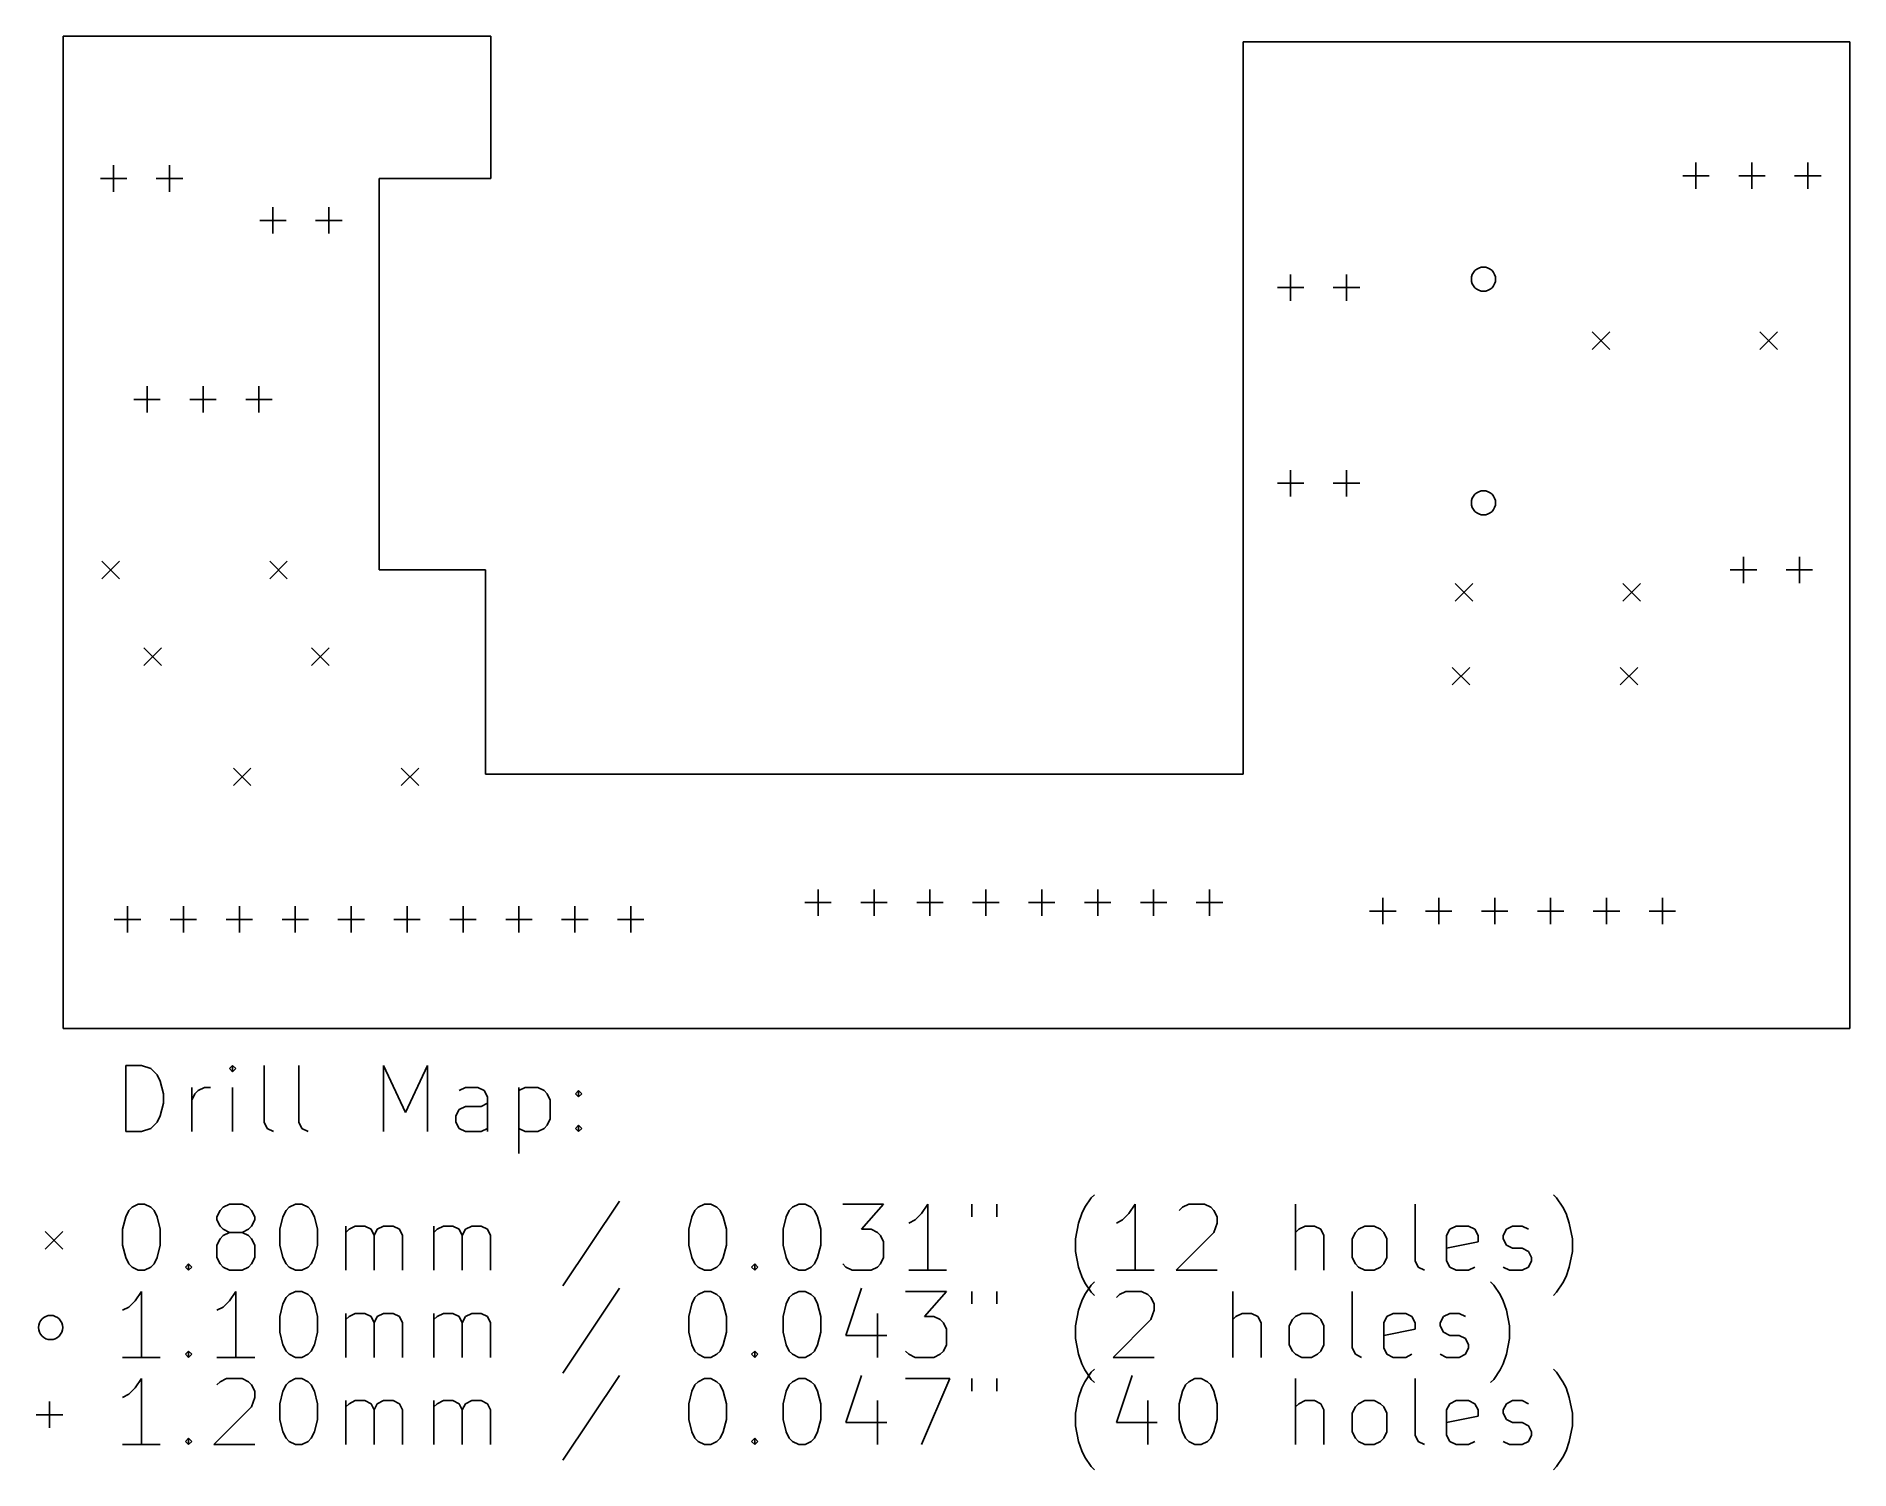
# Model space of a CAD drawing. Extents: x 68.9 to 151.3, y -125.7 to -60.6.
import ezdxf

# ---------------------------------------------------------------- set-up
doc = ezdxf.new("R2010")
doc.units = 0
doc.layers.add('BLACK', color=7, linetype='CONTINUOUS')

msp = doc.modelspace()

# ---------------------------------------------------------------- linework, layer by layer
at = {"layer": 'BLACK', "linetype": 'CONTINUOUS'}
for p, q in [((70.104, -60.595), (70.104, -105.664)), ((89.535, -60.595), (70.104, -60.595)), ((89.535, -67.056), (89.535, -60.595)), ((123.698, -60.849), (151.257, -60.849)), ((123.698, -60.849), (123.698, -94.107)), ((151.257, -105.664), (151.257, -60.849)), ((72.39, -66.456), (72.39, -67.656)), ((74.93, -66.456), (74.93, -67.656)), ((144.272, -66.329), (144.272, -67.529)), ((146.812, -66.329), (146.812, -67.529)), ((149.352, -66.329), (149.352, -67.529)), ((71.79, -67.056), (72.99, -67.056)), ((74.33, -67.056), (75.53, -67.056)), ((84.455, -67.056), (89.535, -67.056)), ((84.455, -84.836), (84.455, -67.056)), ((143.672, -66.929), (144.872, -66.929)), ((146.212, -66.929), (147.412, -66.929)), ((148.752, -66.929), (149.952, -66.929)), ((79.629, -68.361), (79.629, -69.561)), ((82.169, -68.361), (82.169, -69.561)), ((79.029, -68.961), (80.229, -68.961)), ((81.569, -68.961), (82.769, -68.961)), ((125.857, -71.409), (125.857, -72.609)), ((128.397, -71.409), (128.397, -72.609)), ((125.257, -72.009), (126.457, -72.009)), ((127.797, -72.009), (128.997, -72.009)), ((139.554, -74.022), (140.354, -74.822)), ((140.354, -74.022), (139.554, -74.822)), ((147.174, -74.022), (147.974, -74.822)), ((147.974, -74.022), (147.174, -74.822)), ((73.914, -76.489), (73.914, -77.689)), ((76.454, -76.489), (76.454, -77.689)), ((78.994, -76.489), (78.994, -77.689)), ((73.314, -77.089), (74.514, -77.089)), ((75.854, -77.089), (77.054, -77.089)), ((78.394, -77.089), (79.594, -77.089)), ((125.857, -80.299), (125.857, -81.499)), ((128.397, -80.299), (128.397, -81.499)), ((125.257, -80.899), (126.457, -80.899)), ((127.797, -80.899), (128.997, -80.899)), ((71.863, -84.436), (72.663, -85.236)), ((72.663, -84.436), (71.863, -85.236)), ((79.483, -84.436), (80.283, -85.236)), ((80.283, -84.436), (79.483, -85.236)), ((89.281, -84.836), (84.455, -84.836)), ((89.281, -94.107), (89.281, -84.836)), ((145.831, -84.836), (147.031, -84.836)), ((146.431, -84.236), (146.431, -85.436)), ((148.371, -84.836), (149.571, -84.836)), ((148.971, -84.236), (148.971, -85.436)), ((133.331, -85.452), (134.131, -86.252)), ((134.131, -85.452), (133.331, -86.252)), ((140.951, -85.452), (141.751, -86.252)), ((141.751, -85.452), (140.951, -86.252)), ((73.768, -88.373), (74.568, -89.173)), ((74.568, -88.373), (73.768, -89.173)), ((81.388, -88.373), (82.188, -89.173)), ((82.188, -88.373), (81.388, -89.173)), ((133.204, -89.262), (134.004, -90.062)), ((134.004, -89.262), (133.204, -90.062)), ((140.824, -89.262), (141.624, -90.062)), ((141.624, -89.262), (140.824, -90.062)), ((77.832, -93.834), (78.632, -94.634)), ((78.632, -93.834), (77.832, -94.634)), ((85.452, -93.834), (86.252, -94.634)), ((86.252, -93.834), (85.452, -94.634)), ((123.698, -94.107), (89.281, -94.107)), ((104.394, -99.349), (104.394, -100.549)), ((106.934, -99.349), (106.934, -100.549)), ((109.474, -99.349), (109.474, -100.549)), ((112.014, -99.349), (112.014, -100.549)), ((114.554, -99.349), (114.554, -100.549)), ((117.094, -99.349), (117.094, -100.549)), ((119.634, -99.349), (119.634, -100.549)), ((122.174, -99.349), (122.174, -100.549)), ((73.025, -100.111), (73.025, -101.311)), ((75.565, -100.111), (75.565, -101.311)), ((78.105, -100.111), (78.105, -101.311)), ((80.645, -100.111), (80.645, -101.311)), ((83.185, -100.111), (83.185, -101.311)), ((85.725, -100.111), (85.725, -101.311)), ((88.265, -100.111), (88.265, -101.311)), ((90.805, -100.111), (90.805, -101.311)), ((93.345, -100.111), (93.345, -101.311)), ((95.885, -100.111), (95.885, -101.311)), ((103.794, -99.949), (104.994, -99.949)), ((106.334, -99.949), (107.534, -99.949)), ((108.874, -99.949), (110.074, -99.949)), ((111.414, -99.949), (112.614, -99.949)), ((113.954, -99.949), (115.154, -99.949)), ((116.494, -99.949), (117.694, -99.949)), ((119.034, -99.949), (120.234, -99.949)), ((121.574, -99.949), (122.774, -99.949)), ((129.448, -100.33), (130.648, -100.33)), ((130.048, -99.73), (130.048, -100.93)), ((131.988, -100.33), (133.188, -100.33)), ((132.588, -99.73), (132.588, -100.93)), ((134.528, -100.33), (135.728, -100.33)), ((135.128, -99.73), (135.128, -100.93)), ((137.068, -100.33), (138.268, -100.33)), ((137.668, -99.73), (137.668, -100.93)), ((139.608, -100.33), (140.808, -100.33)), ((140.208, -99.73), (140.208, -100.93)), ((142.148, -100.33), (143.348, -100.33)), ((142.748, -99.73), (142.748, -100.93)), ((72.425, -100.711), (73.625, -100.711)), ((74.965, -100.711), (76.165, -100.711)), ((77.505, -100.711), (78.705, -100.711)), ((80.045, -100.711), (81.245, -100.711)), ((82.585, -100.711), (83.785, -100.711)), ((85.125, -100.711), (86.325, -100.711)), ((87.665, -100.711), (88.865, -100.711)), ((90.205, -100.711), (91.405, -100.711)), ((92.745, -100.711), (93.945, -100.711)), ((95.285, -100.711), (96.485, -100.711)), ((70.104, -105.664), (151.257, -105.664)), ((72.9433, -110.346), (72.9433, -107.346)), ((72.9433, -107.346), (73.6576, -107.346)), ((73.6576, -107.346), (74.0861, -107.489)), ((74.0861, -107.489), (74.3719, -107.775)), ((74.3719, -107.775), (74.5147, -108.06)), ((77.8004, -107.346), (77.6576, -107.489)), ((77.6576, -107.489), (77.8004, -107.632)), ((77.9433, -107.489), (77.8004, -107.346)), ((77.8004, -107.346), (77.8004, -107.632)), ((77.8004, -107.632), (77.9433, -107.489)), ((79.229, -109.918), (79.229, -107.346)), ((80.8004, -109.918), (80.8004, -107.346)), ((84.6576, -110.346), (84.6576, -107.346)), ((84.6576, -107.346), (85.6576, -109.489)), ((85.6576, -109.489), (86.6576, -107.346)), ((86.6576, -107.346), (86.6576, -110.346)), ((74.5147, -108.06), (74.6576, -108.632)), ((74.6576, -108.632), (74.6576, -109.06)), ((75.9433, -110.346), (75.9433, -108.346)), ((75.9433, -108.918), (76.0861, -108.632)), ((76.0861, -108.632), (76.229, -108.489)), ((76.229, -108.489), (76.5147, -108.346)), ((76.5147, -108.346), (76.8004, -108.346)), ((77.8004, -110.346), (77.8004, -108.346)), ((88.3719, -108.346), (88.0861, -108.489)), ((88.9433, -108.346), (88.3719, -108.346)), ((89.229, -108.489), (88.9433, -108.346)), ((89.3719, -108.775), (89.229, -108.489)), ((90.8004, -108.346), (90.8004, -111.346)), ((90.8004, -108.489), (91.0861, -108.346)), ((91.0861, -108.346), (91.6576, -108.346)), ((91.6576, -108.346), (91.9433, -108.489)), ((91.9433, -108.489), (92.0861, -108.632)), ((92.0861, -108.632), (92.229, -108.918)), ((93.3719, -108.632), (93.5147, -108.489)), ((93.5147, -108.775), (93.3719, -108.632)), ((93.5147, -108.489), (93.6576, -108.632)), ((93.5147, -108.489), (93.5147, -108.775)), ((93.6576, -108.632), (93.5147, -108.775)), ((74.6576, -109.06), (74.5147, -109.632)), ((87.9433, -109.632), (88.0861, -109.346)), ((88.0861, -109.346), (88.3719, -109.203)), ((88.3719, -109.203), (89.0861, -109.203)), ((89.0861, -109.203), (89.3719, -109.06)), ((89.3719, -110.346), (89.3719, -108.775)), ((92.229, -108.918), (92.229, -109.775)), ((73.6576, -110.346), (72.9433, -110.346)), ((74.0861, -110.203), (73.6576, -110.346)), ((74.3719, -109.918), (74.0861, -110.203)), ((74.5147, -109.632), (74.3719, -109.918)), ((79.3719, -110.203), (79.229, -109.918)), ((79.6576, -110.346), (79.3719, -110.203)), ((80.9433, -110.203), (80.8004, -109.918)), ((81.229, -110.346), (80.9433, -110.203)), ((87.9433, -109.918), (87.9433, -109.632)), ((88.0861, -110.203), (87.9433, -109.918)), ((88.3719, -110.346), (88.0861, -110.203)), ((89.0861, -110.346), (88.3719, -110.346)), ((89.3719, -110.203), (89.0861, -110.346)), ((91.0861, -110.346), (90.8004, -110.203)), ((91.6576, -110.346), (91.0861, -110.346)), ((91.9433, -110.203), (91.6576, -110.346)), ((92.0861, -110.06), (91.9433, -110.203)), ((92.229, -109.775), (92.0861, -110.06)), ((93.3719, -110.203), (93.5147, -110.06)), ((93.5147, -110.346), (93.3719, -110.203)), ((93.5147, -110.06), (93.6576, -110.203)), ((93.5147, -110.06), (93.5147, -110.346)), ((93.6576, -110.203), (93.5147, -110.346)), ((73.229, -113.789), (73.5147, -113.646)), ((73.5147, -113.646), (73.8004, -113.646)), ((73.8004, -113.646), (74.0861, -113.789)), ((77.3719, -113.789), (77.6576, -113.646)), ((77.6576, -113.646), (78.229, -113.646)), ((78.229, -113.646), (78.5147, -113.789)), ((80.3719, -113.789), (80.6576, -113.646)), ((80.6576, -113.646), (80.9433, -113.646)), ((80.9433, -113.646), (81.229, -113.789)), ((95.3719, -113.503), (92.8004, -117.36)), ((98.9433, -113.789), (99.229, -113.646)), ((99.229, -113.646), (99.5147, -113.646)), ((99.5147, -113.646), (99.8004, -113.789)), ((103.229, -113.789), (103.515, -113.646)), ((103.515, -113.646), (103.8, -113.646)), ((103.8, -113.646), (104.086, -113.789)), ((105.515, -113.646), (107.372, -113.646)), ((107.372, -113.646), (106.372, -114.789)), ((109.372, -113.646), (109.086, -114.075)), ((109.372, -116.646), (109.372, -113.646)), ((111.372, -113.646), (111.372, -114.218)), ((112.515, -113.646), (112.515, -114.218)), ((116.515, -113.789), (116.8, -113.36)), ((116.8, -113.36), (116.943, -113.218)), ((118.8, -113.646), (118.515, -114.075)), ((118.8, -116.646), (118.8, -113.646)), ((120.943, -113.789), (121.229, -113.646)), ((121.229, -113.646), (121.943, -113.646)), ((121.943, -113.646), (122.229, -113.789)), ((126.086, -116.646), (126.086, -113.646)), ((131.515, -116.218), (131.515, -113.646)), ((137.943, -113.36), (137.8, -113.218)), ((138.229, -113.789), (137.943, -113.36)), ((72.8004, -114.789), (72.9433, -114.218)), ((72.9433, -114.218), (73.0861, -113.932)), ((73.0861, -113.932), (73.229, -113.789)), ((74.0861, -113.789), (74.229, -113.932)), ((74.229, -113.932), (74.3719, -114.218)), ((74.3719, -114.218), (74.5147, -114.789)), ((77.0861, -114.218), (77.229, -113.932)), ((77.0861, -114.36), (77.0861, -114.218)), ((77.229, -114.646), (77.0861, -114.36)), ((77.229, -113.932), (77.3719, -113.789)), ((78.5147, -113.789), (78.6576, -113.932)), ((78.6576, -113.932), (78.8004, -114.218)), ((78.8004, -114.36), (78.6576, -114.646)), ((78.8004, -114.218), (78.8004, -114.36)), ((79.9433, -114.789), (80.0861, -114.218)), ((80.0861, -114.218), (80.229, -113.932)), ((80.229, -113.932), (80.3719, -113.789)), ((81.229, -113.789), (81.3719, -113.932)), ((81.3719, -113.932), (81.5147, -114.218)), ((81.5147, -114.218), (81.6576, -114.789)), ((98.5147, -114.789), (98.6576, -114.218)), ((98.6576, -114.218), (98.8004, -113.932)), ((98.8004, -113.932), (98.9433, -113.789)), ((99.8004, -113.789), (99.9433, -113.932)), ((99.9433, -113.932), (100.086, -114.218)), ((100.086, -114.218), (100.229, -114.789)), ((102.8, -114.789), (102.943, -114.218)), ((102.943, -114.218), (103.086, -113.932)), ((103.086, -113.932), (103.229, -113.789)), ((104.086, -113.789), (104.229, -113.932)), ((104.229, -113.932), (104.372, -114.218)), ((104.372, -114.218), (104.515, -114.789)), ((108.8, -114.36), (108.515, -114.503)), ((109.086, -114.075), (108.8, -114.36)), ((116.086, -115.218), (116.229, -114.503)), ((116.229, -114.503), (116.372, -114.075)), ((116.372, -114.075), (116.515, -113.789)), ((118.229, -114.36), (117.943, -114.503)), ((118.515, -114.075), (118.229, -114.36)), ((120.8, -113.932), (120.943, -113.789)), ((122.229, -113.789), (122.372, -113.932)), ((122.372, -113.932), (122.515, -114.218)), ((122.515, -114.503), (122.372, -114.932)), ((122.515, -114.218), (122.515, -114.503)), ((138.372, -114.075), (138.229, -113.789)), ((138.515, -114.503), (138.372, -114.075)), ((138.658, -115.218), (138.515, -114.503)), ((69.279, -114.889), (70.079, -115.689)), ((70.079, -114.889), (69.279, -115.689)), ((72.8004, -115.503), (72.8004, -114.789)), ((74.5147, -114.789), (74.5147, -115.503)), ((77.229, -115.218), (77.0861, -115.503)), ((77.3719, -114.789), (77.229, -114.646)), ((77.3719, -115.075), (77.229, -115.218)), ((77.6576, -114.932), (77.3719, -114.789)), ((77.6576, -114.932), (77.3719, -115.075)), ((78.229, -114.932), (77.6576, -114.932)), ((78.5147, -114.789), (78.229, -114.932)), ((78.5147, -115.075), (78.229, -114.932)), ((78.6576, -114.646), (78.5147, -114.789)), ((78.6576, -115.218), (78.5147, -115.075)), ((78.8004, -115.503), (78.6576, -115.218)), ((79.9433, -115.503), (79.9433, -114.789)), ((81.6576, -114.789), (81.6576, -115.503)), ((82.9433, -116.646), (82.9433, -114.646)), ((82.9433, -114.932), (83.0861, -114.789)), ((83.0861, -114.789), (83.3719, -114.646)), ((83.3719, -114.646), (83.8004, -114.646)), ((83.8004, -114.646), (84.0861, -114.789)), ((84.0861, -114.789), (84.229, -115.075)), ((84.229, -115.075), (84.3719, -114.789)), ((84.229, -115.075), (84.229, -116.646)), ((84.3719, -114.789), (84.6576, -114.646)), ((84.6576, -114.646), (85.0861, -114.646)), ((85.0861, -114.646), (85.3719, -114.789)), ((85.3719, -114.789), (85.5147, -115.075)), ((85.5147, -115.075), (85.5147, -116.646)), ((86.9433, -116.646), (86.9433, -114.646)), ((86.9433, -114.932), (87.0861, -114.789)), ((87.0861, -114.789), (87.3719, -114.646)), ((87.3719, -114.646), (87.8004, -114.646)), ((87.8004, -114.646), (88.0861, -114.789)), ((88.0861, -114.789), (88.229, -115.075)), ((88.229, -115.075), (88.3719, -114.789)), ((88.229, -115.075), (88.229, -116.646)), ((88.3719, -114.789), (88.6576, -114.646)), ((88.6576, -114.646), (89.0861, -114.646)), ((89.0861, -114.646), (89.3719, -114.789)), ((89.3719, -114.789), (89.5147, -115.075)), ((89.5147, -115.075), (89.5147, -116.646)), ((98.5147, -115.503), (98.5147, -114.789)), ((100.229, -114.789), (100.229, -115.503)), ((102.8, -115.503), (102.8, -114.789)), ((104.515, -114.789), (104.515, -115.503)), ((106.372, -114.789), (106.8, -114.789)), ((106.8, -114.789), (107.086, -114.932)), ((107.086, -114.932), (107.229, -115.075)), ((107.229, -115.075), (107.372, -115.36)), ((116.086, -115.789), (116.086, -115.218)), ((122.372, -114.932), (120.658, -116.646)), ((126.229, -114.789), (126.086, -114.932)), ((126.515, -114.646), (126.229, -114.789)), ((126.943, -114.646), (126.515, -114.646)), ((127.229, -114.789), (126.943, -114.646)), ((127.372, -115.075), (127.229, -114.789)), ((127.372, -116.646), (127.372, -115.075)), ((128.658, -115.218), (128.8, -114.932)), ((128.658, -116.075), (128.658, -115.218)), ((128.8, -114.932), (128.943, -114.789)), ((128.943, -114.789), (129.229, -114.646)), ((129.229, -114.646), (129.658, -114.646)), ((129.658, -114.646), (129.943, -114.789)), ((129.943, -114.789), (130.086, -114.932)), ((130.086, -114.932), (130.229, -115.218)), ((130.229, -115.218), (130.229, -116.075)), ((132.943, -115.075), (133.086, -114.789)), ((132.943, -116.218), (132.943, -115.075)), ((133.086, -114.789), (133.372, -114.646)), ((133.372, -114.646), (133.943, -114.646)), ((133.943, -114.646), (134.229, -114.789)), ((134.229, -114.789), (134.372, -115.075)), ((134.372, -115.075), (134.372, -115.36)), ((135.515, -115.075), (135.658, -114.789)), ((135.515, -115.218), (135.515, -115.075)), ((135.658, -115.503), (135.515, -115.218)), ((135.658, -114.789), (135.943, -114.646)), ((135.943, -114.646), (136.372, -114.646)), ((136.372, -114.646), (136.658, -114.789)), ((138.658, -115.789), (138.658, -115.218)), ((72.9433, -116.075), (72.8004, -115.503)), ((73.0861, -116.36), (72.9433, -116.075)), ((74.3719, -116.075), (74.229, -116.36)), ((74.5147, -115.503), (74.3719, -116.075)), ((77.0861, -115.503), (77.0861, -116.075)), ((77.0861, -116.075), (77.229, -116.36)), ((78.6576, -116.36), (78.8004, -116.075)), ((78.8004, -116.075), (78.8004, -115.503)), ((80.0861, -116.075), (79.9433, -115.503)), ((80.229, -116.36), (80.0861, -116.075)), ((81.5147, -116.075), (81.3719, -116.36)), ((81.6576, -115.503), (81.5147, -116.075)), ((98.6576, -116.075), (98.5147, -115.503)), ((98.8004, -116.36), (98.6576, -116.075)), ((100.086, -116.075), (99.9433, -116.36)), ((100.229, -115.503), (100.086, -116.075)), ((102.943, -116.075), (102.8, -115.503)), ((103.086, -116.36), (102.943, -116.075)), ((104.372, -116.075), (104.229, -116.36)), ((104.515, -115.503), (104.372, -116.075)), ((107.372, -116.075), (107.229, -116.36)), ((107.372, -115.36), (107.372, -116.075)), ((116.229, -116.503), (116.086, -115.789)), ((128.8, -116.36), (128.658, -116.075)), ((130.229, -116.075), (130.086, -116.36)), ((134.372, -115.36), (132.943, -115.646)), ((135.943, -115.646), (135.658, -115.503)), ((136.372, -115.646), (135.943, -115.646)), ((136.658, -115.789), (136.372, -115.646)), ((136.8, -116.075), (136.658, -115.789)), ((136.8, -116.218), (136.8, -116.075)), ((138.515, -116.503), (138.658, -115.789)), ((73.229, -116.503), (73.0861, -116.36)), ((73.5147, -116.646), (73.229, -116.503)), ((73.8004, -116.646), (73.5147, -116.646)), ((74.0861, -116.503), (73.8004, -116.646)), ((74.229, -116.36), (74.0861, -116.503)), ((75.6576, -116.503), (75.8004, -116.36)), ((75.8004, -116.646), (75.6576, -116.503)), ((75.8004, -116.36), (75.9433, -116.503)), ((75.8004, -116.36), (75.8004, -116.646)), ((75.9433, -116.503), (75.8004, -116.646)), ((77.229, -116.36), (77.3719, -116.503)), ((77.3719, -116.503), (77.6576, -116.646)), ((77.6576, -116.646), (78.229, -116.646)), ((78.229, -116.646), (78.5147, -116.503)), ((78.5147, -116.503), (78.6576, -116.36)), ((80.3719, -116.503), (80.229, -116.36)), ((80.6576, -116.646), (80.3719, -116.503)), ((80.9433, -116.646), (80.6576, -116.646)), ((81.229, -116.503), (80.9433, -116.646)), ((81.3719, -116.36), (81.229, -116.503)), ((98.9433, -116.503), (98.8004, -116.36)), ((99.229, -116.646), (98.9433, -116.503)), ((99.5147, -116.646), (99.229, -116.646)), ((99.8004, -116.503), (99.5147, -116.646)), ((99.9433, -116.36), (99.8004, -116.503)), ((101.372, -116.503), (101.515, -116.36)), ((101.515, -116.646), (101.372, -116.503)), ((101.515, -116.36), (101.658, -116.503)), ((101.515, -116.36), (101.515, -116.646)), ((101.658, -116.503), (101.515, -116.646)), ((103.229, -116.503), (103.086, -116.36)), ((103.515, -116.646), (103.229, -116.503)), ((103.8, -116.646), (103.515, -116.646)), ((104.086, -116.503), (103.8, -116.646)), ((104.229, -116.36), (104.086, -116.503)), ((105.658, -116.503), (105.515, -116.36)), ((105.943, -116.646), (105.658, -116.503)), ((106.8, -116.646), (105.943, -116.646)), ((107.086, -116.503), (106.8, -116.646)), ((107.229, -116.36), (107.086, -116.503)), ((110.229, -116.646), (108.515, -116.646)), ((116.372, -116.932), (116.229, -116.503)), ((116.515, -117.218), (116.372, -116.932)), ((119.658, -116.646), (117.943, -116.646)), ((120.658, -116.646), (122.515, -116.646)), ((128.943, -116.503), (128.8, -116.36)), ((129.229, -116.646), (128.943, -116.503)), ((129.658, -116.646), (129.229, -116.646)), ((129.943, -116.503), (129.658, -116.646)), ((130.086, -116.36), (129.943, -116.503)), ((131.658, -116.503), (131.515, -116.218)), ((131.943, -116.646), (131.658, -116.503)), ((133.086, -116.503), (132.943, -116.218)), ((133.372, -116.646), (133.086, -116.503)), ((133.943, -116.646), (133.372, -116.646)), ((134.229, -116.503), (133.943, -116.646)), ((135.515, -116.503), (135.8, -116.646)), ((135.8, -116.646), (136.372, -116.646)), ((136.372, -116.646), (136.658, -116.503)), ((136.658, -116.503), (136.8, -116.218)), ((138.229, -117.218), (138.372, -116.932)), ((138.372, -116.932), (138.515, -116.503)), ((73.6576, -117.606), (73.3719, -118.035)), ((73.6576, -120.606), (73.6576, -117.606)), ((77.9433, -117.606), (77.6576, -118.035)), ((77.9433, -120.606), (77.9433, -117.606)), ((80.229, -117.892), (80.3719, -117.749)), ((80.3719, -117.749), (80.6576, -117.606)), ((80.6576, -117.606), (80.9433, -117.606)), ((80.9433, -117.606), (81.229, -117.749)), ((81.229, -117.749), (81.3719, -117.892)), ((95.3719, -117.463), (92.8004, -121.32)), ((98.8004, -117.892), (98.9433, -117.749)), ((98.9433, -117.749), (99.229, -117.606)), ((99.229, -117.606), (99.5147, -117.606)), ((99.5147, -117.606), (99.8004, -117.749)), ((99.8004, -117.749), (99.9433, -117.892)), ((103.086, -117.892), (103.229, -117.749)), ((103.229, -117.749), (103.515, -117.606)), ((103.515, -117.606), (103.8, -117.606)), ((103.8, -117.606), (104.086, -117.749)), ((104.086, -117.749), (104.229, -117.892)), ((106.372, -117.463), (105.658, -119.606)), ((108.372, -117.606), (110.229, -117.606)), ((110.229, -117.606), (109.229, -118.749)), ((111.372, -117.606), (111.372, -118.178)), ((112.515, -117.606), (112.515, -118.178)), ((116.372, -118.035), (116.515, -117.749)), ((116.8, -117.646), (116.515, -117.218)), ((116.515, -117.749), (116.8, -117.32)), ((116.8, -117.32), (116.943, -117.178)), ((116.943, -117.789), (116.8, -117.646)), ((117.943, -117.892), (118.086, -117.749)), ((118.086, -117.749), (118.372, -117.606)), ((118.372, -117.606), (119.086, -117.606)), ((119.086, -117.606), (119.372, -117.749)), ((119.372, -117.749), (119.515, -117.892)), ((123.229, -120.606), (123.229, -117.606)), ((128.658, -120.178), (128.658, -117.606)), ((135.086, -117.32), (134.943, -117.178)), ((135.372, -117.749), (135.086, -117.32)), ((135.515, -118.035), (135.372, -117.749)), ((137.8, -117.789), (137.943, -117.646)), ((137.943, -117.646), (138.229, -117.218)), ((73.0861, -118.32), (72.8004, -118.463)), ((73.3719, -118.035), (73.0861, -118.32)), ((77.3719, -118.32), (77.0861, -118.463)), ((77.6576, -118.035), (77.3719, -118.32)), ((79.9433, -118.749), (80.0861, -118.178)), ((80.0861, -118.178), (80.229, -117.892)), ((81.3719, -117.892), (81.5147, -118.178)), ((81.5147, -118.178), (81.6576, -118.749)), ((82.9433, -120.606), (82.9433, -118.606)), ((83.0861, -118.749), (83.3719, -118.606)), ((83.3719, -118.606), (83.8004, -118.606)), ((83.8004, -118.606), (84.0861, -118.749)), ((84.3719, -118.749), (84.6576, -118.606)), ((84.6576, -118.606), (85.0861, -118.606)), ((85.0861, -118.606), (85.3719, -118.749)), ((86.9433, -120.606), (86.9433, -118.606)), ((87.0861, -118.749), (87.3719, -118.606)), ((87.3719, -118.606), (87.8004, -118.606)), ((87.8004, -118.606), (88.0861, -118.749)), ((88.3719, -118.749), (88.6576, -118.606)), ((88.6576, -118.606), (89.0861, -118.606)), ((89.0861, -118.606), (89.3719, -118.749)), ((98.5147, -118.749), (98.6576, -118.178)), ((98.6576, -118.178), (98.8004, -117.892)), ((99.9433, -117.892), (100.086, -118.178)), ((100.086, -118.178), (100.229, -118.749)), ((102.8, -118.749), (102.943, -118.178)), ((102.943, -118.178), (103.086, -117.892)), ((104.229, -117.892), (104.372, -118.178)), ((104.372, -118.178), (104.515, -118.749)), ((107.086, -118.606), (107.086, -120.606)), ((116.086, -119.178), (116.229, -118.463)), ((116.229, -118.463), (116.372, -118.035)), ((119.515, -117.892), (119.658, -118.178)), ((119.658, -118.463), (119.515, -118.892)), ((119.658, -118.178), (119.658, -118.463)), ((123.658, -118.606), (123.372, -118.749)), ((124.086, -118.606), (123.658, -118.606)), ((124.372, -118.749), (124.086, -118.606)), ((126.086, -118.749), (126.372, -118.606)), ((126.372, -118.606), (126.8, -118.606)), ((126.8, -118.606), (127.086, -118.749)), ((130.229, -118.749), (130.515, -118.606)), ((130.515, -118.606), (131.086, -118.606)), ((131.086, -118.606), (131.372, -118.749)), ((132.8, -118.749), (133.086, -118.606)), ((133.086, -118.606), (133.515, -118.606)), ((133.515, -118.606), (133.8, -118.749)), ((135.658, -118.463), (135.515, -118.035)), ((135.8, -119.178), (135.658, -118.463)), ((79.9433, -119.463), (79.9433, -118.749)), ((81.6576, -118.749), (81.6576, -119.463)), ((82.9433, -118.892), (83.0861, -118.749)), ((84.0861, -118.749), (84.229, -119.035)), ((84.229, -119.035), (84.3719, -118.749)), ((84.229, -119.035), (84.229, -120.606)), ((85.3719, -118.749), (85.5147, -119.035)), ((85.5147, -119.035), (85.5147, -120.606)), ((86.9433, -118.892), (87.0861, -118.749)), ((88.0861, -118.749), (88.229, -119.035)), ((88.229, -119.035), (88.3719, -118.749)), ((88.229, -119.035), (88.229, -120.606)), ((89.3719, -118.749), (89.5147, -119.035)), ((89.5147, -119.035), (89.5147, -120.606)), ((98.5147, -119.463), (98.5147, -118.749)), ((100.229, -118.749), (100.229, -119.463)), ((102.8, -119.463), (102.8, -118.749)), ((104.515, -118.749), (104.515, -119.463)), ((109.229, -118.749), (109.658, -118.749)), ((109.658, -118.749), (109.943, -118.892)), ((109.943, -118.892), (110.086, -119.035)), ((110.086, -119.035), (110.229, -119.32)), ((110.229, -119.32), (110.229, -120.035)), ((116.086, -119.749), (116.086, -119.178)), ((119.515, -118.892), (117.8, -120.606)), ((123.372, -118.749), (123.229, -118.892)), ((124.515, -119.035), (124.372, -118.749)), ((124.515, -120.606), (124.515, -119.035)), ((125.8, -119.178), (125.943, -118.892)), ((125.8, -120.035), (125.8, -119.178)), ((125.943, -118.892), (126.086, -118.749)), ((127.086, -118.749), (127.229, -118.892)), ((127.229, -118.892), (127.372, -119.178)), ((127.372, -119.178), (127.372, -120.035)), ((130.086, -119.035), (130.229, -118.749)), ((130.086, -120.178), (130.086, -119.035)), ((131.515, -119.32), (130.086, -119.606)), ((131.372, -118.749), (131.515, -119.035)), ((131.515, -119.035), (131.515, -119.32)), ((132.658, -119.035), (132.8, -118.749)), ((132.658, -119.178), (132.658, -119.035)), ((132.8, -119.463), (132.658, -119.178)), ((135.8, -119.749), (135.8, -119.178)), ((80.0861, -120.035), (79.9433, -119.463)), ((80.229, -120.32), (80.0861, -120.035)), ((81.5147, -120.035), (81.3719, -120.32)), ((81.6576, -119.463), (81.5147, -120.035)), ((98.6576, -120.035), (98.5147, -119.463)), ((98.8004, -120.32), (98.6576, -120.035)), ((100.086, -120.035), (99.9433, -120.32)), ((100.229, -119.463), (100.086, -120.035)), ((102.943, -120.035), (102.8, -119.463)), ((103.086, -120.32), (102.943, -120.035)), ((104.372, -120.035), (104.229, -120.32)), ((104.515, -119.463), (104.372, -120.035)), ((105.658, -119.606), (107.515, -119.606)), ((110.229, -120.035), (110.086, -120.32)), ((116.229, -120.463), (116.086, -119.749)), ((125.943, -120.32), (125.8, -120.035)), ((127.372, -120.035), (127.229, -120.32)), ((128.8, -120.463), (128.658, -120.178)), ((130.229, -120.463), (130.086, -120.178)), ((133.086, -119.606), (132.8, -119.463)), ((133.515, -119.606), (133.086, -119.606)), ((133.8, -119.749), (133.515, -119.606)), ((133.943, -120.035), (133.8, -119.749)), ((133.8, -120.463), (133.943, -120.178)), ((133.943, -120.178), (133.943, -120.035)), ((135.658, -120.463), (135.8, -119.749)), ((74.5147, -120.606), (72.8004, -120.606)), ((75.6576, -120.463), (75.8004, -120.32)), ((75.8004, -120.606), (75.6576, -120.463)), ((75.8004, -120.32), (75.9433, -120.463)), ((75.8004, -120.32), (75.8004, -120.606)), ((75.9433, -120.463), (75.8004, -120.606)), ((78.8004, -120.606), (77.0861, -120.606)), ((80.3719, -120.463), (80.229, -120.32)), ((80.6576, -120.606), (80.3719, -120.463)), ((80.9433, -120.606), (80.6576, -120.606)), ((81.229, -120.463), (80.9433, -120.606)), ((81.3719, -120.32), (81.229, -120.463)), ((98.9433, -120.463), (98.8004, -120.32)), ((99.229, -120.606), (98.9433, -120.463)), ((99.5147, -120.606), (99.229, -120.606)), ((99.8004, -120.463), (99.5147, -120.606)), ((99.9433, -120.32), (99.8004, -120.463)), ((101.372, -120.463), (101.515, -120.32)), ((101.515, -120.606), (101.372, -120.463)), ((101.515, -120.32), (101.658, -120.463)), ((101.515, -120.32), (101.515, -120.606)), ((101.658, -120.463), (101.515, -120.606)), ((103.229, -120.463), (103.086, -120.32)), ((103.515, -120.606), (103.229, -120.463)), ((103.8, -120.606), (103.515, -120.606)), ((104.086, -120.463), (103.8, -120.606)), ((104.229, -120.32), (104.086, -120.463)), ((108.515, -120.463), (108.372, -120.32)), ((108.8, -120.606), (108.515, -120.463)), ((109.658, -120.606), (108.8, -120.606)), ((109.943, -120.463), (109.658, -120.606)), ((110.086, -120.32), (109.943, -120.463)), ((116.372, -120.892), (116.229, -120.463)), ((116.515, -121.178), (116.372, -120.892)), ((117.8, -120.606), (119.658, -120.606)), ((126.086, -120.463), (125.943, -120.32)), ((126.372, -120.606), (126.086, -120.463)), ((126.8, -120.606), (126.372, -120.606)), ((127.086, -120.463), (126.8, -120.606)), ((127.229, -120.32), (127.086, -120.463)), ((129.086, -120.606), (128.8, -120.463)), ((130.515, -120.606), (130.229, -120.463)), ((131.086, -120.606), (130.515, -120.606)), ((131.372, -120.463), (131.086, -120.606)), ((132.658, -120.463), (132.943, -120.606)), ((132.943, -120.606), (133.515, -120.606)), ((133.515, -120.606), (133.8, -120.463)), ((135.372, -121.178), (135.515, -120.892)), ((135.515, -120.892), (135.658, -120.463)), ((73.6576, -121.566), (73.3719, -121.995)), ((73.6576, -124.566), (73.6576, -121.566)), ((77.0861, -121.852), (77.229, -121.709)), ((77.229, -121.709), (77.5147, -121.566)), ((77.5147, -121.566), (78.229, -121.566)), ((78.229, -121.566), (78.5147, -121.709)), ((78.5147, -121.709), (78.6576, -121.852)), ((78.6576, -121.852), (78.8004, -122.138)), ((80.0861, -122.138), (80.229, -121.852)), ((80.229, -121.852), (80.3719, -121.709)), ((80.3719, -121.709), (80.6576, -121.566)), ((80.6576, -121.566), (80.9433, -121.566)), ((80.9433, -121.566), (81.229, -121.709)), ((81.229, -121.709), (81.3719, -121.852)), ((81.3719, -121.852), (81.5147, -122.138)), ((95.3719, -121.423), (92.8004, -125.28)), ((98.6576, -122.138), (98.8004, -121.852)), ((98.8004, -121.852), (98.9433, -121.709)), ((98.9433, -121.709), (99.229, -121.566)), ((99.229, -121.566), (99.5147, -121.566)), ((99.5147, -121.566), (99.8004, -121.709)), ((99.8004, -121.709), (99.9433, -121.852)), ((99.9433, -121.852), (100.086, -122.138)), ((102.943, -122.138), (103.086, -121.852)), ((103.086, -121.852), (103.229, -121.709)), ((103.229, -121.709), (103.515, -121.566)), ((103.515, -121.566), (103.8, -121.566)), ((103.8, -121.566), (104.086, -121.709)), ((104.086, -121.709), (104.229, -121.852)), ((104.229, -121.852), (104.372, -122.138)), ((106.372, -121.423), (105.658, -123.566)), ((108.372, -121.566), (110.372, -121.566)), ((110.372, -121.566), (109.086, -124.566)), ((111.372, -121.566), (111.372, -122.138)), ((112.515, -121.566), (112.515, -122.138)), ((116.372, -121.995), (116.515, -121.709)), ((116.8, -121.606), (116.515, -121.178)), ((116.515, -121.709), (116.8, -121.28)), ((116.8, -121.28), (116.943, -121.138)), ((116.943, -121.749), (116.8, -121.606)), ((118.658, -121.423), (117.943, -123.566)), ((120.943, -122.138), (121.086, -121.852)), ((121.086, -121.852), (121.229, -121.709)), ((121.229, -121.709), (121.515, -121.566)), ((121.515, -121.566), (121.8, -121.566)), ((121.8, -121.566), (122.086, -121.709)), ((122.086, -121.709), (122.229, -121.852)), ((122.229, -121.852), (122.372, -122.138)), ((126.086, -124.566), (126.086, -121.566)), ((131.515, -124.138), (131.515, -121.566)), ((134.943, -121.749), (135.086, -121.606)), ((135.086, -121.606), (135.372, -121.178)), ((137.943, -121.28), (137.8, -121.138)), ((138.229, -121.709), (137.943, -121.28)), ((138.372, -121.995), (138.229, -121.709)), ((69.479, -122.609), (69.479, -123.809)), ((73.0861, -122.28), (72.8004, -122.423)), ((73.3719, -121.995), (73.0861, -122.28)), ((78.8004, -122.423), (78.6576, -122.852)), ((78.8004, -122.138), (78.8004, -122.423)), ((79.9433, -122.709), (80.0861, -122.138)), ((79.9433, -123.423), (79.9433, -122.709)), ((81.5147, -122.138), (81.6576, -122.709)), ((81.6576, -122.709), (81.6576, -123.423)), ((82.9433, -124.566), (82.9433, -122.566)), ((82.9433, -122.852), (83.0861, -122.709)), ((83.0861, -122.709), (83.3719, -122.566)), ((83.3719, -122.566), (83.8004, -122.566)), ((83.8004, -122.566), (84.0861, -122.709)), ((84.0861, -122.709), (84.229, -122.995)), ((84.229, -122.995), (84.3719, -122.709)), ((84.3719, -122.709), (84.6576, -122.566)), ((84.6576, -122.566), (85.0861, -122.566)), ((85.0861, -122.566), (85.3719, -122.709)), ((85.3719, -122.709), (85.5147, -122.995)), ((86.9433, -124.566), (86.9433, -122.566)), ((86.9433, -122.852), (87.0861, -122.709)), ((87.0861, -122.709), (87.3719, -122.566)), ((87.3719, -122.566), (87.8004, -122.566)), ((87.8004, -122.566), (88.0861, -122.709)), ((88.0861, -122.709), (88.229, -122.995)), ((88.229, -122.995), (88.3719, -122.709)), ((88.3719, -122.709), (88.6576, -122.566)), ((88.6576, -122.566), (89.0861, -122.566)), ((89.0861, -122.566), (89.3719, -122.709)), ((89.3719, -122.709), (89.5147, -122.995)), ((98.5147, -122.709), (98.6576, -122.138)), ((98.5147, -123.423), (98.5147, -122.709)), ((100.086, -122.138), (100.229, -122.709)), ((100.229, -122.709), (100.229, -123.423)), ((102.8, -122.709), (102.943, -122.138)), ((102.8, -123.423), (102.8, -122.709)), ((104.372, -122.138), (104.515, -122.709)), ((104.515, -122.709), (104.515, -123.423)), ((107.086, -122.566), (107.086, -124.566)), ((116.086, -123.138), (116.229, -122.423)), ((116.229, -122.423), (116.372, -121.995)), ((119.372, -122.566), (119.372, -124.566)), ((120.8, -122.709), (120.943, -122.138)), ((120.8, -123.423), (120.8, -122.709)), ((122.372, -122.138), (122.515, -122.709)), ((122.515, -122.709), (122.515, -123.423)), ((126.229, -122.709), (126.086, -122.852)), ((126.515, -122.566), (126.229, -122.709)), ((126.943, -122.566), (126.515, -122.566)), ((127.229, -122.709), (126.943, -122.566)), ((127.372, -122.995), (127.229, -122.709)), ((128.8, -122.852), (128.943, -122.709)), ((128.943, -122.709), (129.229, -122.566)), ((129.229, -122.566), (129.658, -122.566)), ((129.658, -122.566), (129.943, -122.709)), ((129.943, -122.709), (130.086, -122.852)), ((132.943, -122.995), (133.086, -122.709)), ((133.086, -122.709), (133.372, -122.566)), ((133.372, -122.566), (133.943, -122.566)), ((133.943, -122.566), (134.229, -122.709)), ((134.229, -122.709), (134.372, -122.995)), ((135.515, -122.995), (135.658, -122.709)), ((135.658, -122.709), (135.943, -122.566)), ((135.943, -122.566), (136.372, -122.566)), ((136.372, -122.566), (136.658, -122.709)), ((138.515, -122.423), (138.372, -121.995)), ((138.658, -123.138), (138.515, -122.423)), ((68.879, -123.209), (70.079, -123.209)), ((78.6576, -122.852), (76.9433, -124.566)), ((80.0861, -123.995), (79.9433, -123.423)), ((81.6576, -123.423), (81.5147, -123.995)), ((84.229, -122.995), (84.229, -124.566)), ((85.5147, -122.995), (85.5147, -124.566)), ((88.229, -122.995), (88.229, -124.566)), ((89.5147, -122.995), (89.5147, -124.566)), ((98.6576, -123.995), (98.5147, -123.423)), ((100.229, -123.423), (100.086, -123.995)), ((102.943, -123.995), (102.8, -123.423)), ((104.515, -123.423), (104.372, -123.995)), ((105.658, -123.566), (107.515, -123.566)), ((116.086, -123.709), (116.086, -123.138)), ((117.943, -123.566), (119.8, -123.566)), ((120.943, -123.995), (120.8, -123.423)), ((122.515, -123.423), (122.372, -123.995)), ((127.372, -124.566), (127.372, -122.995)), ((128.658, -123.138), (128.8, -122.852)), ((128.658, -123.995), (128.658, -123.138)), ((130.086, -122.852), (130.229, -123.138)), ((130.229, -123.138), (130.229, -123.995)), ((132.943, -124.138), (132.943, -122.995)), ((134.372, -123.28), (132.943, -123.566)), ((134.372, -122.995), (134.372, -123.28)), ((135.515, -123.138), (135.515, -122.995)), ((135.658, -123.423), (135.515, -123.138)), ((135.943, -123.566), (135.658, -123.423)), ((136.372, -123.566), (135.943, -123.566)), ((136.658, -123.709), (136.372, -123.566)), ((138.658, -123.709), (138.658, -123.138)), ((75.6576, -124.423), (75.8004, -124.28)), ((75.8004, -124.28), (75.9433, -124.423)), ((75.8004, -124.28), (75.8004, -124.566)), ((80.229, -124.28), (80.0861, -123.995)), ((80.3719, -124.423), (80.229, -124.28)), ((81.3719, -124.28), (81.229, -124.423)), ((81.5147, -123.995), (81.3719, -124.28)), ((98.8004, -124.28), (98.6576, -123.995)), ((98.9433, -124.423), (98.8004, -124.28)), ((99.9433, -124.28), (99.8004, -124.423)), ((100.086, -123.995), (99.9433, -124.28)), ((101.372, -124.423), (101.515, -124.28)), ((101.515, -124.28), (101.658, -124.423)), ((101.515, -124.28), (101.515, -124.566)), ((103.086, -124.28), (102.943, -123.995)), ((103.229, -124.423), (103.086, -124.28)), ((104.229, -124.28), (104.086, -124.423)), ((104.372, -123.995), (104.229, -124.28)), ((116.229, -124.423), (116.086, -123.709)), ((121.086, -124.28), (120.943, -123.995)), ((121.229, -124.423), (121.086, -124.28)), ((122.229, -124.28), (122.086, -124.423)), ((122.372, -123.995), (122.229, -124.28)), ((128.8, -124.28), (128.658, -123.995)), ((128.943, -124.423), (128.8, -124.28)), ((130.086, -124.28), (129.943, -124.423)), ((130.229, -123.995), (130.086, -124.28)), ((131.658, -124.423), (131.515, -124.138)), ((133.086, -124.423), (132.943, -124.138)), ((136.8, -123.995), (136.658, -123.709)), ((136.658, -124.423), (136.8, -124.138)), ((136.8, -124.138), (136.8, -123.995)), ((138.515, -124.423), (138.658, -123.709)), ((74.5147, -124.566), (72.8004, -124.566)), ((75.8004, -124.566), (75.6576, -124.423)), ((75.9433, -124.423), (75.8004, -124.566)), ((76.9433, -124.566), (78.8004, -124.566)), ((80.6576, -124.566), (80.3719, -124.423)), ((80.9433, -124.566), (80.6576, -124.566)), ((81.229, -124.423), (80.9433, -124.566)), ((99.229, -124.566), (98.9433, -124.423)), ((99.5147, -124.566), (99.229, -124.566)), ((99.8004, -124.423), (99.5147, -124.566)), ((101.515, -124.566), (101.372, -124.423)), ((101.658, -124.423), (101.515, -124.566)), ((103.515, -124.566), (103.229, -124.423)), ((103.8, -124.566), (103.515, -124.566)), ((104.086, -124.423), (103.8, -124.566)), ((116.372, -124.852), (116.229, -124.423)), ((116.515, -125.138), (116.372, -124.852)), ((116.8, -125.566), (116.515, -125.138)), ((121.515, -124.566), (121.229, -124.423)), ((121.8, -124.566), (121.515, -124.566)), ((122.086, -124.423), (121.8, -124.566)), ((129.229, -124.566), (128.943, -124.423)), ((129.658, -124.566), (129.229, -124.566)), ((129.943, -124.423), (129.658, -124.566)), ((131.943, -124.566), (131.658, -124.423)), ((133.372, -124.566), (133.086, -124.423)), ((133.943, -124.566), (133.372, -124.566)), ((134.229, -124.423), (133.943, -124.566)), ((135.515, -124.423), (135.8, -124.566)), ((135.8, -124.566), (136.372, -124.566)), ((136.372, -124.566), (136.658, -124.423)), ((137.943, -125.566), (138.229, -125.138)), ((138.229, -125.138), (138.372, -124.852)), ((138.372, -124.852), (138.515, -124.423)), ((116.943, -125.709), (116.8, -125.566)), ((137.8, -125.709), (137.943, -125.566))]:
    msp.add_line(p, q, dxfattribs=at)
at = {"layer": 'BLACK'}
for centre in [(134.62, -71.628), (134.62, -81.788), (69.529, -119.249)]:
    msp.add_circle(centre, 0.55, dxfattribs=at)

doc.saveas('drawing.dxf')
